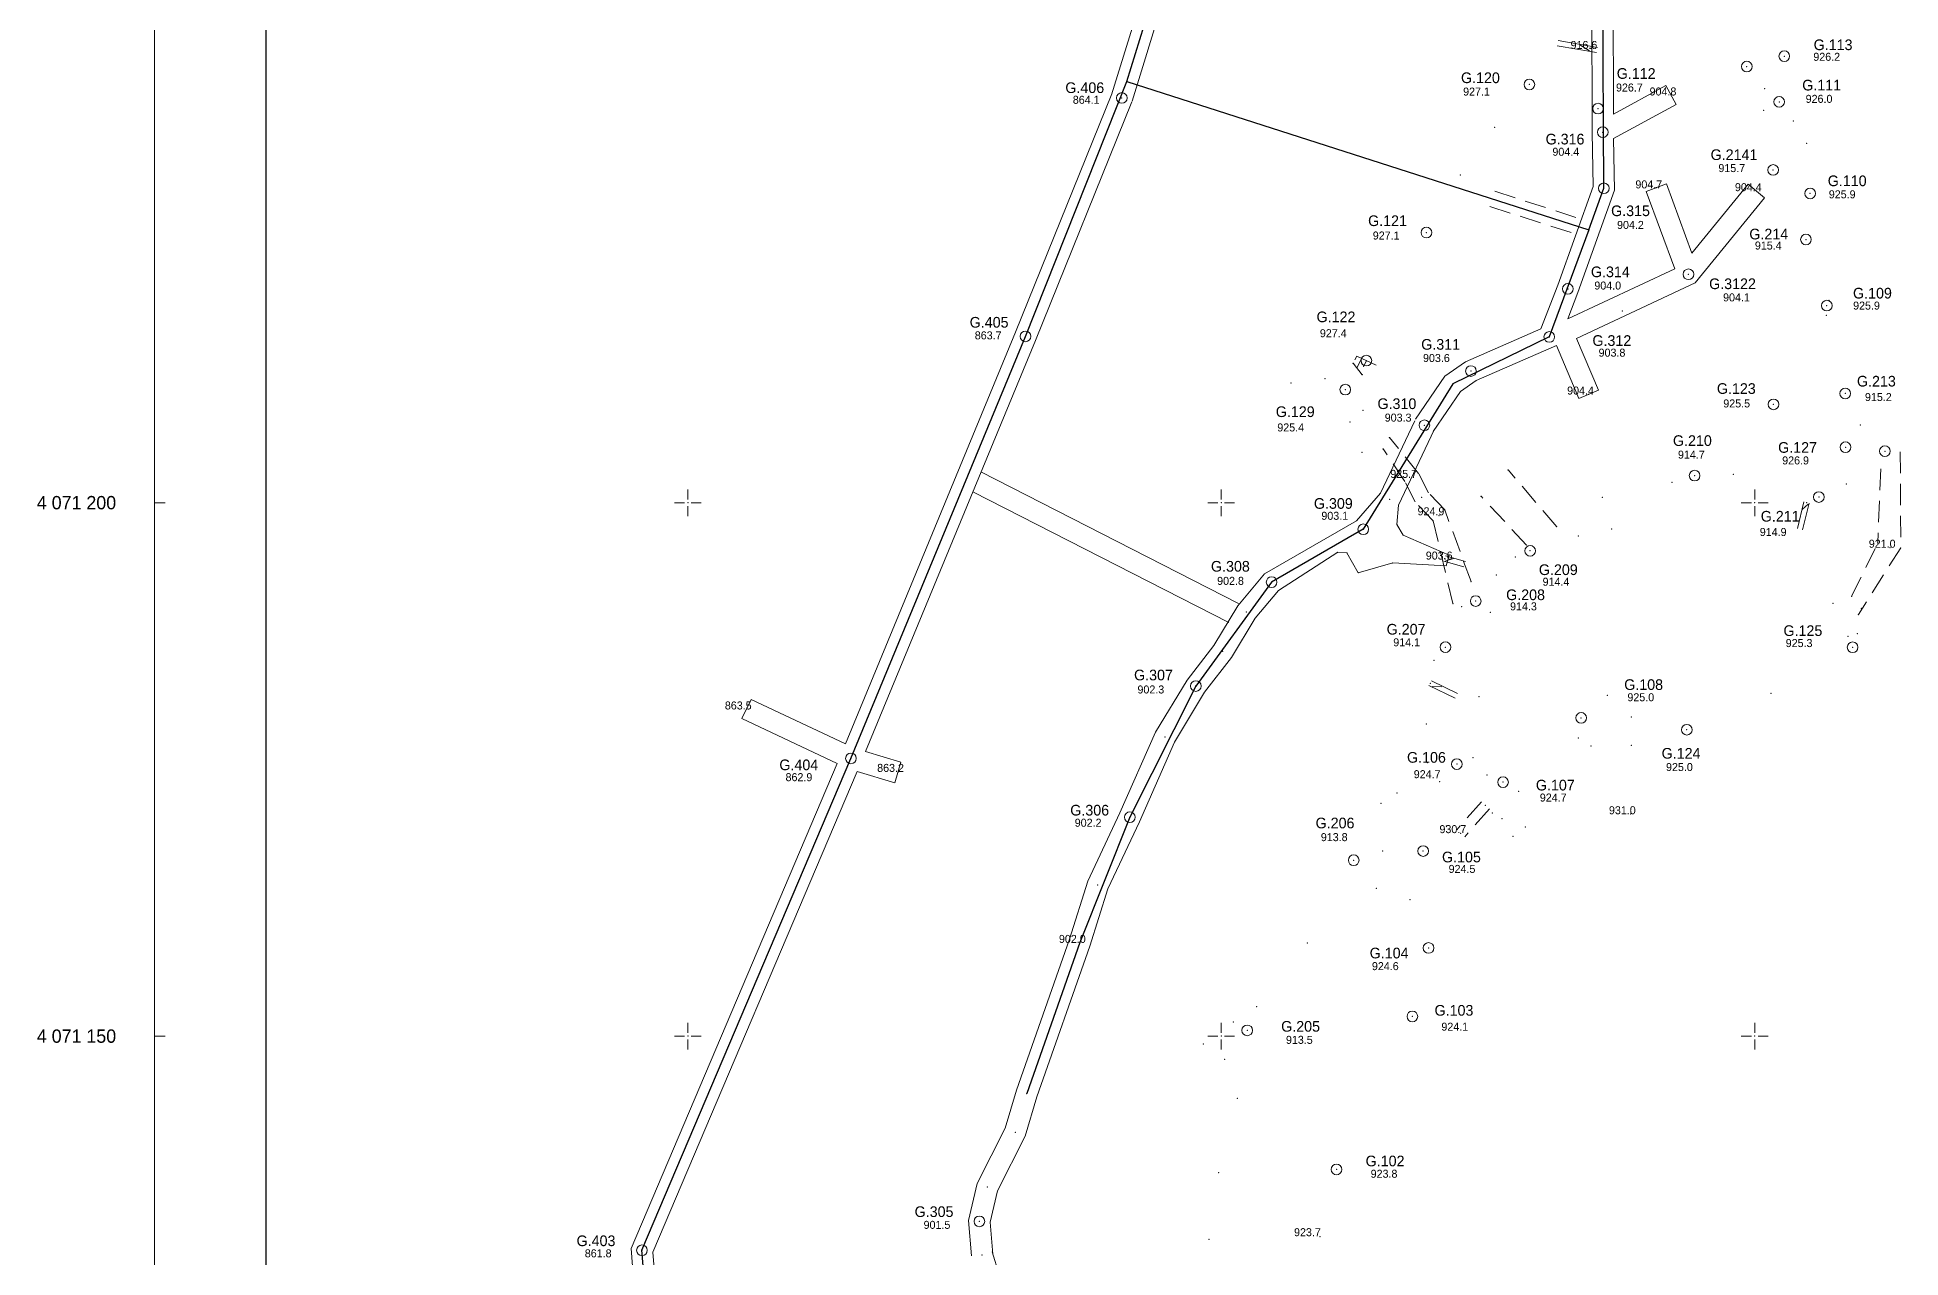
# Model space of a CAD drawing. Header units: millimetres. Extents: x 614539 to 614810, y 4070989 to 4071354.
# Drawn here: x 614539 to 614713.7, y 4071129.2 to 4071243.6 of the extents above; entities that cross this region are included whole.
import ezdxf

# ---------------------------------------------------------------- set-up
doc = ezdxf.new("R2010")
doc.units = ezdxf.units.MM
doc.header["$LTSCALE"] = 5
doc.linetypes.add('ACAD_ISO03W100', pattern=[30, 12, -18])
for name, color, linetype, lineweight, true_color in [('BULUT3', 3, 'Continuous', 0, 0x00ff00), ('BULUT4', 4, 'Continuous', 0, 0x00ffff), ('FERE', 1, 'Continuous', 0, 0xff0000), ('GALERI4', 4, 'Continuous', 0, 0x00ffff), ('GEOFENCE', 2, 'Continuous', 25, 0xffff00), ('GRID', 2, 'Continuous', 0, 0xffff00), ('KOORDÄ°NAT', 4, 'Continuous', 30, 0x00ffff), ('NADI', 7, 'Continuous', 0, 0xffffff), ('NKOT', 1, 'Continuous', 0, 0xff0000), ('NOKTA', 30, 'Continuous', 0, 0xff7f00), ('NOKTA4', 30, 'Continuous', 0, 0xff7f00), ('OLUK', 30, 'Continuous', 0, 0xff7f00), ('PAFTA', 3, 'Continuous', 0, 0x00ff00), ('POL', 2, 'Continuous', 0, 0xffff00), ('SEV', 3, 'Continuous', 0, 0x00ff00), ('SEVALT', 2, 'Continuous', 0, 0xffff00), ('SEVUST', 2, 'Continuous', 0, 0xffff00)]:
    doc.layers.add(name, color=color, linetype=linetype, lineweight=lineweight, true_color=true_color)
doc.styles.add('textstyle106', font='')
doc.styles.add('textstyle107', font='')
doc.styles.add('textstyle108', font='')
doc.styles.add('textstyle109', font='')
doc.styles.add('textstyle110', font='')
doc.styles.add('textstyle111', font='')
doc.styles.add('textstyle112', font='')
doc.styles.add('textstyle113', font='')
doc.styles.add('textstyle114', font='')
doc.styles.add('textstyle115', font='')
doc.styles.add('textstyle116', font='')
doc.styles.add('textstyle117', font='')
doc.styles.add('textstyle118', font='')
doc.styles.add('textstyle119', font='')
doc.styles.add('textstyle12', font='')
doc.styles.add('textstyle120', font='')
doc.styles.add('textstyle121', font='')
doc.styles.add('textstyle122', font='')
doc.styles.add('textstyle123', font='')
doc.styles.add('textstyle124', font='')
doc.styles.add('textstyle125', font='')
doc.styles.add('textstyle126', font='')
doc.styles.add('textstyle127', font='')
doc.styles.add('textstyle13', font='')
doc.styles.add('textstyle131', font='')
doc.styles.add('textstyle132', font='')
doc.styles.add('textstyle133', font='')
doc.styles.add('textstyle134', font='')
doc.styles.add('textstyle135', font='')
doc.styles.add('textstyle136', font='')
doc.styles.add('textstyle137', font='')
doc.styles.add('textstyle138', font='')
doc.styles.add('textstyle139', font='')
doc.styles.add('textstyle140', font='')
doc.styles.add('textstyle141', font='')
doc.styles.add('textstyle158', font='')
doc.styles.add('textstyle159', font='')
doc.styles.add('textstyle160', font='')
doc.styles.add('textstyle161', font='')
doc.styles.add('textstyle162', font='')
doc.styles.add('textstyle163', font='')
doc.styles.add('textstyle164', font='')
doc.styles.add('textstyle165', font='')
doc.styles.add('textstyle166', font='')
doc.styles.add('textstyle167', font='')
doc.styles.add('textstyle170', font='')
doc.styles.add('textstyle171', font='')
doc.styles.add('textstyle172', font='')
doc.styles.add('textstyle173', font='')
doc.styles.add('textstyle174', font='')
doc.styles.add('textstyle175', font='')
doc.styles.add('textstyle176', font='')
doc.styles.add('textstyle177', font='')
doc.styles.add('textstyle178', font='')
doc.styles.add('textstyle181', font='')
doc.styles.add('textstyle192', font='')
doc.styles.add('textstyle193', font='')
doc.styles.add('textstyle204', font='')
doc.styles.add('textstyle205', font='')
doc.styles.add('textstyle206', font='')
doc.styles.add('textstyle207', font='')
doc.styles.add('textstyle208', font='')
doc.styles.add('textstyle209', font='')
doc.styles.add('textstyle217', font='')
doc.styles.add('textstyle218', font='')
doc.styles.add('textstyle29', font='')
doc.styles.add('textstyle30', font='')
doc.styles.add('textstyle39', font='')
doc.styles.add('textstyle40', font='')
doc.styles.add('textstyle41', font='')
doc.styles.add('textstyle42', font='')
doc.styles.add('textstyle43', font='')
doc.styles.add('textstyle44', font='')
doc.styles.add('textstyle45', font='')
doc.styles.add('textstyle46', font='')
doc.styles.add('textstyle47', font='')
doc.styles.add('textstyle48', font='')
doc.styles.add('textstyle49', font='')
doc.styles.add('textstyle50', font='')
doc.styles.add('textstyle51', font='')
doc.styles.add('textstyle52', font='')
doc.styles.add('textstyle53', font='')
doc.styles.add('textstyle54', font='')
doc.styles.add('textstyle55', font='')
doc.styles.add('textstyle56', font='')
doc.styles.add('textstyle57', font='')
doc.styles.add('textstyle58', font='')
doc.styles.add('textstyle65', font='')
doc.styles.add('textstyle66', font='')
doc.styles.add('textstyle67', font='')
doc.styles.add('textstyle68', font='')
doc.styles.add('textstyle69', font='')
doc.styles.add('textstyle70', font='')
doc.styles.add('textstyle71', font='')
doc.styles.add('textstyle72', font='')
doc.styles.add('textstyle73', font='')
doc.styles.add('textstyle74', font='')
doc.styles.add('textstyle75', font='')
doc.styles.add('textstyle76', font='')
doc.styles.add('textstyle77', font='')
doc.styles.add('textstyle78', font='')
doc.styles.add('textstyle81', font='')
doc.styles.add('textstyle82', font='')
doc.styles.add('textstyle83', font='')
doc.styles.add('textstyle84', font='')
doc.styles.add('textstyle85', font='')
doc.styles.add('textstyle86', font='')
doc.styles.add('textstyle87', font='')
doc.styles.add('textstyle92', font='')
doc.styles.get('textstyle106').set_extended_font_data('textstyle106')
doc.styles.get('textstyle107').set_extended_font_data('textstyle107')
doc.styles.get('textstyle108').set_extended_font_data('textstyle108')
doc.styles.get('textstyle109').set_extended_font_data('textstyle109')
doc.styles.get('textstyle110').set_extended_font_data('textstyle110')
doc.styles.get('textstyle111').set_extended_font_data('textstyle111')
doc.styles.get('textstyle112').set_extended_font_data('textstyle112')
doc.styles.get('textstyle113').set_extended_font_data('textstyle113')
doc.styles.get('textstyle114').set_extended_font_data('textstyle114')
doc.styles.get('textstyle115').set_extended_font_data('textstyle115')
doc.styles.get('textstyle116').set_extended_font_data('textstyle116')
doc.styles.get('textstyle117').set_extended_font_data('textstyle117')
doc.styles.get('textstyle118').set_extended_font_data('textstyle118')
doc.styles.get('textstyle119').set_extended_font_data('textstyle119')
doc.styles.get('textstyle12').set_extended_font_data('textstyle12')
doc.styles.get('textstyle120').set_extended_font_data('textstyle120')
doc.styles.get('textstyle121').set_extended_font_data('textstyle121')
doc.styles.get('textstyle122').set_extended_font_data('textstyle122')
doc.styles.get('textstyle123').set_extended_font_data('textstyle123')
doc.styles.get('textstyle124').set_extended_font_data('textstyle124')
doc.styles.get('textstyle125').set_extended_font_data('textstyle125')
doc.styles.get('textstyle126').set_extended_font_data('textstyle126')
doc.styles.get('textstyle127').set_extended_font_data('textstyle127')
doc.styles.get('textstyle13').set_extended_font_data('textstyle13')
doc.styles.get('textstyle131').set_extended_font_data('textstyle131')
doc.styles.get('textstyle132').set_extended_font_data('textstyle132')
doc.styles.get('textstyle133').set_extended_font_data('textstyle133')
doc.styles.get('textstyle134').set_extended_font_data('textstyle134')
doc.styles.get('textstyle135').set_extended_font_data('textstyle135')
doc.styles.get('textstyle136').set_extended_font_data('textstyle136')
doc.styles.get('textstyle137').set_extended_font_data('textstyle137')
doc.styles.get('textstyle138').set_extended_font_data('textstyle138')
doc.styles.get('textstyle139').set_extended_font_data('textstyle139')
doc.styles.get('textstyle140').set_extended_font_data('textstyle140')
doc.styles.get('textstyle141').set_extended_font_data('textstyle141')
doc.styles.get('textstyle158').set_extended_font_data('textstyle158')
doc.styles.get('textstyle159').set_extended_font_data('textstyle159')
doc.styles.get('textstyle160').set_extended_font_data('textstyle160')
doc.styles.get('textstyle161').set_extended_font_data('textstyle161')
doc.styles.get('textstyle162').set_extended_font_data('textstyle162')
doc.styles.get('textstyle163').set_extended_font_data('textstyle163')
doc.styles.get('textstyle164').set_extended_font_data('textstyle164')
doc.styles.get('textstyle165').set_extended_font_data('textstyle165')
doc.styles.get('textstyle166').set_extended_font_data('textstyle166')
doc.styles.get('textstyle167').set_extended_font_data('textstyle167')
doc.styles.get('textstyle170').set_extended_font_data('textstyle170')
doc.styles.get('textstyle171').set_extended_font_data('textstyle171')
doc.styles.get('textstyle172').set_extended_font_data('textstyle172')
doc.styles.get('textstyle173').set_extended_font_data('textstyle173')
doc.styles.get('textstyle174').set_extended_font_data('textstyle174')
doc.styles.get('textstyle175').set_extended_font_data('textstyle175')
doc.styles.get('textstyle176').set_extended_font_data('textstyle176')
doc.styles.get('textstyle177').set_extended_font_data('textstyle177')
doc.styles.get('textstyle178').set_extended_font_data('textstyle178')
doc.styles.get('textstyle181').set_extended_font_data('textstyle181')
doc.styles.get('textstyle192').set_extended_font_data('textstyle192')
doc.styles.get('textstyle193').set_extended_font_data('textstyle193')
doc.styles.get('textstyle204').set_extended_font_data('textstyle204')
doc.styles.get('textstyle205').set_extended_font_data('textstyle205')
doc.styles.get('textstyle206').set_extended_font_data('textstyle206')
doc.styles.get('textstyle207').set_extended_font_data('textstyle207')
doc.styles.get('textstyle208').set_extended_font_data('textstyle208')
doc.styles.get('textstyle209').set_extended_font_data('textstyle209')
doc.styles.get('textstyle217').set_extended_font_data('textstyle217')
doc.styles.get('textstyle218').set_extended_font_data('textstyle218')
doc.styles.get('textstyle29').set_extended_font_data('textstyle29')
doc.styles.get('textstyle30').set_extended_font_data('textstyle30')
doc.styles.get('textstyle39').set_extended_font_data('textstyle39')
doc.styles.get('textstyle40').set_extended_font_data('textstyle40')
doc.styles.get('textstyle41').set_extended_font_data('textstyle41')
doc.styles.get('textstyle42').set_extended_font_data('textstyle42')
doc.styles.get('textstyle43').set_extended_font_data('textstyle43')
doc.styles.get('textstyle44').set_extended_font_data('textstyle44')
doc.styles.get('textstyle45').set_extended_font_data('textstyle45')
doc.styles.get('textstyle46').set_extended_font_data('textstyle46')
doc.styles.get('textstyle47').set_extended_font_data('textstyle47')
doc.styles.get('textstyle48').set_extended_font_data('textstyle48')
doc.styles.get('textstyle49').set_extended_font_data('textstyle49')
doc.styles.get('textstyle50').set_extended_font_data('textstyle50')
doc.styles.get('textstyle51').set_extended_font_data('textstyle51')
doc.styles.get('textstyle52').set_extended_font_data('textstyle52')
doc.styles.get('textstyle53').set_extended_font_data('textstyle53')
doc.styles.get('textstyle54').set_extended_font_data('textstyle54')
doc.styles.get('textstyle55').set_extended_font_data('textstyle55')
doc.styles.get('textstyle56').set_extended_font_data('textstyle56')
doc.styles.get('textstyle57').set_extended_font_data('textstyle57')
doc.styles.get('textstyle58').set_extended_font_data('textstyle58')
doc.styles.get('textstyle65').set_extended_font_data('textstyle65')
doc.styles.get('textstyle66').set_extended_font_data('textstyle66')
doc.styles.get('textstyle67').set_extended_font_data('textstyle67')
doc.styles.get('textstyle68').set_extended_font_data('textstyle68')
doc.styles.get('textstyle69').set_extended_font_data('textstyle69')
doc.styles.get('textstyle70').set_extended_font_data('textstyle70')
doc.styles.get('textstyle71').set_extended_font_data('textstyle71')
doc.styles.get('textstyle72').set_extended_font_data('textstyle72')
doc.styles.get('textstyle73').set_extended_font_data('textstyle73')
doc.styles.get('textstyle74').set_extended_font_data('textstyle74')
doc.styles.get('textstyle75').set_extended_font_data('textstyle75')
doc.styles.get('textstyle76').set_extended_font_data('textstyle76')
doc.styles.get('textstyle77').set_extended_font_data('textstyle77')
doc.styles.get('textstyle78').set_extended_font_data('textstyle78')
doc.styles.get('textstyle81').set_extended_font_data('textstyle81')
doc.styles.get('textstyle82').set_extended_font_data('textstyle82')
doc.styles.get('textstyle83').set_extended_font_data('textstyle83')
doc.styles.get('textstyle84').set_extended_font_data('textstyle84')
doc.styles.get('textstyle85').set_extended_font_data('textstyle85')
doc.styles.get('textstyle86').set_extended_font_data('textstyle86')
doc.styles.get('textstyle87').set_extended_font_data('textstyle87')
doc.styles.get('textstyle92').set_extended_font_data('textstyle92')

# ---------------------------------------------------------------- blocks, each defined once
blk = doc.blocks.new('240')
at = {"layer": 'GRID', "lineweight": 0}
for p, q in [((-1.25, 0), (-0.3125, 0)), ((0, 1.25), (0, 0.3125)), ((0.3125, 0), (1.25, 0)), ((0, -0.3125), (0, -1.25))]:
    blk.add_line(p, q, dxfattribs=at)
blk.add_point((0, 0), dxfattribs=at)

msp = doc.modelspace()

# ---------------------------------------------------------------- linework, layer by layer
at = {"layer": 'BULUT3', "lineweight": 20}
for p, q in [((614686.76, 4071236.41), (614686.71, 4071259.65)), ((614684.76, 4071234.72), (614684.71, 4071257.6)), ((614686.76, 4071236.41), (614691.67, 4071239.09)), ((614692.63, 4071237.33), (614691.67, 4071239.09)), ((614686.77, 4071234.14), (614692.63, 4071237.33)), ((614684.86, 4071229.63), (614684.76, 4071234.72)), ((614686.86, 4071229.31), (614686.77, 4071234.14)), ((614681.55, 4071220.39), (614684.86, 4071229.63)), ((614689.84, 4071229.18), (614691.72, 4071229.88)), ((614694.12, 4071223.4), (614691.72, 4071229.88)), ((614694.12, 4071223.4), (614699.39, 4071229.85)), ((614700.93, 4071228.59), (614699.39, 4071229.85)), ((614683.43, 4071219.69), (614686.86, 4071229.31)), ((614692.53, 4071221.93), (614689.84, 4071229.18)), ((614694.42, 4071220.6), (614700.93, 4071228.59)), ((614682.47, 4071217.23), (614692.53, 4071221.93)), ((614679.96, 4071216.29), (614681.55, 4071220.39)), ((614682.47, 4071217.23), (614683.43, 4071219.69)), ((614683.3, 4071215.4), (614694.42, 4071220.6)), ((614672.9, 4071213.21), (614679.96, 4071216.29)), ((614673.89, 4071211.46), (614681.41, 4071214.73)), ((614681.41, 4071214.73), (614683.51, 4071209.76)), ((614683.3, 4071215.4), (614685.35, 4071210.54)), ((614670.97, 4071211.85), (614672.9, 4071213.21)), ((614668.21, 4071207.82), (614670.97, 4071211.85)), ((614669.86, 4071206.69), (614672.42, 4071210.42)), ((614672.42, 4071210.42), (614673.89, 4071211.46)), ((614683.51, 4071209.76), (614685.35, 4071210.54)), ((614664.93, 4071200.88), (614668.13, 4071207.68)), ((614666.62, 4071199.78), (614669.94, 4071206.83)), ((614662.67, 4071198.3), (614664.93, 4071200.88)), ((614666.47, 4071197.97), (614666.62, 4071199.78)), ((614654.06, 4071193.33), (614662.67, 4071198.3)), ((614667.04, 4071196.97), (614666.47, 4071197.97)), ((614667.04, 4071196.97), (614671.36, 4071195.09)), ((614655.37, 4071191.78), (614660.92, 4071195.35)), ((614660.92, 4071195.35), (614661.77, 4071195.3)), ((614661.77, 4071195.3), (614662.84, 4071193.43)), ((614671.36, 4071195.09), (614671.07, 4071194.08)), ((614651.54, 4071190.33), (614654.06, 4071193.33)), ((614662.84, 4071193.43), (614666.07, 4071194.35)), ((614671.07, 4071194.08), (614666.07, 4071194.35)), ((614653.17, 4071189.17), (614655.37, 4071191.78)), ((614649.3, 4071186.63), (614651.54, 4071190.33)), ((614650.95, 4071185.5), (614653.17, 4071189.17)), ((614646.79, 4071183.38), (614649.3, 4071186.63)), ((614648.44, 4071182.25), (614650.95, 4071185.5)), ((614643.84, 4071178.5), (614646.79, 4071183.38)), ((614645.62, 4071177.57), (614648.44, 4071182.25)), ((614640.5, 4071170.93), (614643.84, 4071178.5)), ((614642.33, 4071170.1), (614645.62, 4071177.57)), ((614637.49, 4071164.53), (614640.5, 4071170.93)), ((614639.35, 4071163.8), (614642.33, 4071170.1)), ((614635.78, 4071159.08), (614637.49, 4071164.53)), ((614637.68, 4071158.45), (614639.35, 4071163.8)), ((614630.81, 4071144.93), (614635.78, 4071159.08)), ((614632.71, 4071144.32), (614637.68, 4071158.45)), ((614629.74, 4071141.37), (614630.81, 4071144.93)), ((614631.61, 4071140.62), (614632.71, 4071144.32)), ((614627.12, 4071136.2), (614629.74, 4071141.37)), ((614629.02, 4071135.51), (614631.61, 4071140.62)), ((614626.31, 4071132.71), (614627.12, 4071136.2)), ((614628.33, 4071132.57), (614629.02, 4071135.51)), ((614626.58, 4071129.42), (614626.31, 4071132.71)), ((614628.57, 4071129.58), (614628.33, 4071132.57)), ((614632.05, 4071118.43), (614628.53, 4071129.8))]:
    msp.add_line(p, q, dxfattribs=at)
at = {"layer": 'BULUT4', "linetype": 'ACAD_ISO03W100', "lineweight": 20}
for p, q in [((614627.46, 4071202.88), (614651.62, 4071190.55)), ((614626.7, 4071201.02), (614650.71, 4071188.77))]:
    msp.add_line(p, q, dxfattribs=at)
at = {"layer": 'BULUT4', "lineweight": 20}
for p, q in [((614597.2, 4071098.02), (614594.67, 4071130.1)), ((614599.2, 4071098.2), (614596.71, 4071129.76))]:
    msp.add_line(p, q, dxfattribs=at)
at = {"layer": 'FERE', "lineweight": 20}
for p, q in [((614677.08, 4071227.15), (614675.17, 4071227.77)), ((614677.54, 4071228.58), (614675.63, 4071229.19)), ((614680.39, 4071227.66), (614678.49, 4071228.27)), ((614679.93, 4071226.23), (614678.03, 4071226.85)), ((614682.79, 4071225.32), (614680.89, 4071225.93)), ((614683.25, 4071226.74), (614681.35, 4071227.36)), ((614665.55, 4071204.48), (614665.17, 4071205.05)), ((614666.6, 4071205.07), (614665.76, 4071206.1)), ((614667.2, 4071201.98), (614666.1, 4071203.65)), ((614668.5, 4071202.74), (614667.23, 4071204.29)), ((614711.82, 4071203.19), (614711.74, 4071201.19)), ((614713.65, 4071204.76), (614713.66, 4071202.76)), ((614668.17, 4071200.07), (614667.27, 4071201.85)), ((614669.41, 4071200.94), (614668.51, 4071202.72)), ((614677.54, 4071202.31), (614676.89, 4071203.08)), ((614679.49, 4071200.03), (614678.19, 4071201.55)), ((614713.67, 4071201.76), (614713.67, 4071199.76)), ((614669.86, 4071198.29), (614668.48, 4071199.74)), ((614670.95, 4071199.32), (614669.57, 4071200.77)), ((614674.52, 4071200.42), (614674.35, 4071200.6)), ((614676.57, 4071198.23), (614675.2, 4071199.69)), ((614711.7, 4071200.19), (614711.62, 4071198.19)), ((614670.32, 4071196.37), (614669.86, 4071198.29)), ((614671.34, 4071198.24), (614670.95, 4071199.32)), ((614681.45, 4071197.75), (614680.15, 4071199.27)), ((614713.68, 4071198.76), (614713.69, 4071196.76)), ((614672.38, 4071195.43), (614671.69, 4071197.3)), ((614678.61, 4071196.03), (614677.25, 4071197.49)), ((614711.58, 4071197.19), (614711.54, 4071196.21)), ((614671.02, 4071193.45), (614670.55, 4071195.4)), ((614673.41, 4071192.61), (614672.72, 4071194.49)), ((614710.42, 4071193.93), (614711.3, 4071195.72)), ((614713.69, 4071195.77), (614712.62, 4071194.08)), ((614709.08, 4071191.24), (614709.97, 4071193.03)), ((614712.09, 4071193.24), (614711.01, 4071191.55)), ((614671.72, 4071190.54), (614671.25, 4071192.48)), ((614710.48, 4071190.71), (614709.72, 4071189.52)), ((614674.38, 4071171.97), (614673.06, 4071170.47)), ((614675.13, 4071171.31), (614673.81, 4071169.81)), ((614672.4, 4071169.72), (614672.07, 4071169.35)), ((614673.15, 4071169.06), (614672.82, 4071168.69))]:
    msp.add_line(p, q, dxfattribs=at)
for p in [(614676.89, 4071203.08), (614674.35, 4071200.6), (614669.86, 4071198.29), (614670.95, 4071199.32), (614681.45, 4071197.75), (614711.54, 4071196.21), (614678.61, 4071196.03), (614713.69, 4071195.77), (614673.41, 4071192.61), (614709.08, 4071191.24), (614671.72, 4071190.54), (614709.72, 4071189.52)]:
    msp.add_point(p, dxfattribs=at)
at = {"layer": 'GALERI4', "lineweight": 20}
for p, q in [((614639.71, 4071238.24), (614643.01, 4071248.86)), ((614641.63, 4071237.64), (614644.87, 4071248.12)), ((614630.71, 4071215.97), (614639.74, 4071238.31)), ((614632.57, 4071215.21), (614641.6, 4071237.57)), ((614614.76, 4071177.39), (614630.71, 4071215.97)), ((614616.63, 4071176.68), (614632.57, 4071215.21)), ((614605.06, 4071179.76), (614605.92, 4071181.56)), ((614614.76, 4071177.39), (614605.92, 4071181.56)), ((614613.98, 4071175.55), (614605.06, 4071179.76)), ((614594.67, 4071130.1), (614613.98, 4071175.55)), ((614619.97, 4071175.68), (614616.63, 4071176.68)), ((614619.39, 4071173.76), (614619.97, 4071175.68)), ((614596.71, 4071129.76), (614615.85, 4071174.82)), ((614619.39, 4071173.76), (614615.85, 4071174.82))]:
    msp.add_line(p, q, dxfattribs=at)
at = {"layer": 'GEOFENCE'}
for p, q in [((614685.86, 4071229.47), (614685.71, 4071259.65)), ((614641.15, 4071239.49), (614643.94, 4071248.49)), ((614631.64, 4071215.59), (614641.15, 4071239.49)), ((614641.15, 4071239.49), (614684.46, 4071225.57)), ((614684.46, 4071225.57), (614685.86, 4071229.47)), ((614684.46, 4071225.57), (614680.75, 4071215.54)), ((614615.28, 4071176.04), (614631.64, 4071215.59)), ((614680.75, 4071215.54), (614671.7, 4071211.14)), ((614671.7, 4071211.14), (614663.31, 4071197.51)), ((614663.31, 4071197.51), (614654.72, 4071192.56)), ((614654.72, 4071192.56), (614647.61, 4071182.82)), ((614647.61, 4071182.82), (614641.42, 4071170.52)), ((614595.69, 4071129.93), (614615.28, 4071176.04)), ((614641.42, 4071170.52), (614636.73, 4071158.77)), ((614636.73, 4071158.77), (614631.76, 4071144.62)), ((614598.2, 4071098.11), (614595.69, 4071129.93))]:
    msp.add_line(p, q, dxfattribs=at)
at = {"layer": 'GRID', "lineweight": 20}
for p, q in [((614550, 4071200), (614551, 4071200)), ((614550, 4071150), (614551, 4071150))]:
    msp.add_line(p, q, dxfattribs=at)
at = {"layer": 'KOORDÄ°NAT', "linetype": 'Continuous'}
msp.add_line((614560.42, 4071315.17), (614560.42, 4071025.01), dxfattribs=at)
at = {"layer": 'NOKTA', "lineweight": 20}
for p in [(614684.65, 4071242.58), (614702.78, 4071241.85), (614699.26, 4071240.88), (614678.88, 4071239.2), (614692.15, 4071238.21), (614700.93, 4071238.81), (614685.32, 4071236.94), (614700.85, 4071236.77), (614702.3, 4071237.57), (614675.62, 4071235.17), (614685.76, 4071234.73), (614703.61, 4071235.79), (614704.86, 4071233.67), (614701.73, 4071231.19), (614672.4, 4071230.72), (614685.86, 4071229.47), (614690.78, 4071229.53), (614700.16, 4071229.22), (614705.2, 4071228.99), (614669.23, 4071225.32), (614704.81, 4071224.67), (614693.79, 4071221.41), (614682.49, 4071220.04), (614706.96, 4071218.97), (614687.59, 4071217.97), (614706.72, 4071217.55), (614706.76, 4071218.47), (614680.75, 4071215.54), (614662.35, 4071213.07), (614663.21, 4071212), (614663.6, 4071213.32), (614673.4, 4071212.34), (614656.53, 4071211.23), (614659.73, 4071211.64), (614661.62, 4071210.6), (614671.7, 4071211.14), (614708.49, 4071210.24), (614663.28, 4071208.67), (614684.43, 4071210.15), (614701.76, 4071209.22), (614662.05, 4071207.58), (614669.04, 4071207.26), (614709.91, 4071207.27), (614665.17, 4071205.05), (614665.76, 4071206.1), (614708.52, 4071205.2), (614663.18, 4071204.72), (614712.21, 4071204.83), (614667.85, 4071202.36), (614692.26, 4071201.91), (614694.37, 4071202.54), (614698, 4071202.67), (614708.6, 4071201.74), (614665.77, 4071200.33), (614668.79, 4071200.5), (614685.73, 4071200.51), (614704.86, 4071200.02), (614706.02, 4071200.53), (614666.47, 4071197.97), (614670.4, 4071198.8), (614663.31, 4071197.51), (614667.04, 4071196.97), (614681.45, 4071197.75), (614683.48, 4071196.87), (614686.6, 4071197.54), (614660.92, 4071195.35), (614661.77, 4071195.3), (614670.94, 4071194.77), (614677.55, 4071194.9), (614678.61, 4071196.03), (614678.95, 4071195.49), (614712.69, 4071195.79), (614662.84, 4071193.43), (614666.07, 4071194.35), (614675.78, 4071193.23), (614654.72, 4071192.56), (614673.41, 4071192.61), (614709.08, 4071191.24), (614652.36, 4071189.75), (614671.72, 4071190.54), (614672.53, 4071190.27), (614673.85, 4071190.78), (614675.22, 4071189.71), (614707.35, 4071190.56), (614709.72, 4071189.52), (614710.01, 4071190.1), (614708.74, 4071187.49), (614709.62, 4071187.73), (614650.13, 4071186.07), (614671.01, 4071186.46), (614709.18, 4071186.45), (614669.94, 4071185.23), (614647.61, 4071182.82), (614669.58, 4071183.08), (614674.17, 4071181.81), (614686.19, 4071181.94), (614701.52, 4071182.12), (614669.21, 4071179.25), (614683.73, 4071179.83), (614688.44, 4071179.9), (614693.64, 4071178.72), (614644.73, 4071178.04), (614683.48, 4071177.95), (614684.65, 4071177.21), (614688.43, 4071177.27), (614669.31, 4071175.62), (614672.08, 4071175.5), (614673.59, 4071176.1), (614670.48, 4071173.86), (614674.91, 4071174.47), (614676.41, 4071173.81), (614664.97, 4071171.82), (614666.47, 4071172.8), (614674.18, 4071171.74), (614677.88, 4071172.95), (614641.42, 4071170.52), (614674.76, 4071171.64), (614675.42, 4071170.93), (614676.3, 4071170.38), (614688.37, 4071170.81), (614671.09, 4071169.71), (614672.44, 4071169.02), (614677.36, 4071168.72), (614678.49, 4071169.59), (614662.41, 4071166.49), (614665.13, 4071167.35), (614668.92, 4071167.35), (614638.42, 4071164.17), (614664.52, 4071163.87), (614667.7, 4071162.8), (614636.73, 4071158.77), (614658.05, 4071158.73), (614669.43, 4071158.27), (614653.31, 4071152.75), (614651.13, 4071151.33), (614667.91, 4071151.85), (614648.31, 4071149.27), (614652.43, 4071150.54), (614650.31, 4071147.82), (614631.76, 4071144.62), (614651.49, 4071144.16), (614630.68, 4071141), (614649.74, 4071137.19), (614660.8, 4071137.51), (614628.07, 4071135.85), (614627.32, 4071132.64), (614595.69, 4071129.93), (614648.86, 4071130.95), (614659.25, 4071131.22), (614627.58, 4071129.5)]:
    msp.add_point(p, dxfattribs=at)
at = {"layer": 'NOKTA4', "lineweight": 0}
for p in [(614640.67, 4071237.94), (614631.64, 4071215.59), (614605.49, 4071180.66), (614615.28, 4071176.04), (614619.68, 4071174.72)]:
    msp.add_point(p, dxfattribs=at)
at = {"layer": 'OLUK', "lineweight": 20}
for p, q in [((614685.17, 4071242.19), (614681.5, 4071242.83)), ((614685.26, 4071242.68), (614681.59, 4071243.32)), ((614684.53, 4071242.37), (614683.61, 4071242.92)), ((614704.62, 4071200.08), (614704, 4071197.58)), ((614704.46, 4071199.37), (614705.02, 4071199.85)), ((614705.1, 4071199.96), (614704.49, 4071197.46)), ((614670.87, 4071194.53), (614672.75, 4071194)), ((614670.98, 4071194.52), (614671.78, 4071194.77)), ((614671.01, 4071195.01), (614672.89, 4071194.48)), ((614669.47, 4071182.86), (614671.91, 4071181.68)), ((614669.69, 4071183.3), (614672.13, 4071182.13)), ((614669.78, 4071182.78), (614670.68, 4071182.74))]:
    msp.add_line(p, q, dxfattribs=at)
at = {"layer": 'PAFTA', "lineweight": 20}
msp.add_line((614550, 4071350), (614550, 4071000), dxfattribs=at)
at = {"layer": 'POL', "lineweight": 20}
for centre in [(614702.78, 4071241.85), (614699.26, 4071240.88), (614678.88, 4071239.2), (614685.32, 4071236.94), (614702.3, 4071237.57), (614685.76, 4071234.73), (614701.73, 4071231.19), (614685.86, 4071229.47), (614705.2, 4071228.99), (614669.23, 4071225.32), (614704.81, 4071224.67), (614693.79, 4071221.41), (614682.49, 4071220.04), (614706.76, 4071218.47), (614680.75, 4071215.54), (614663.6, 4071213.32), (614673.4, 4071212.34), (614661.62, 4071210.6), (614708.49, 4071210.24), (614701.76, 4071209.22), (614669.04, 4071207.26), (614708.52, 4071205.2), (614712.21, 4071204.83), (614694.37, 4071202.54), (614706.02, 4071200.53), (614663.31, 4071197.51), (614678.95, 4071195.49), (614654.72, 4071192.56), (614673.85, 4071190.78), (614671.01, 4071186.46), (614709.18, 4071186.45), (614647.61, 4071182.82), (614683.73, 4071179.83), (614693.64, 4071178.72), (614672.08, 4071175.5), (614676.41, 4071173.81), (614641.42, 4071170.52), (614662.41, 4071166.49), (614668.92, 4071167.35), (614669.43, 4071158.27), (614652.43, 4071150.54), (614667.91, 4071151.85), (614660.8, 4071137.51), (614627.32, 4071132.64), (614595.69, 4071129.93)]:
    msp.add_circle(centre, 0.5, dxfattribs=at)
at = {"layer": 'POL', "lineweight": 0}
for centre in [(614640.67, 4071237.94), (614631.64, 4071215.59), (614615.28, 4071176.04)]:
    msp.add_circle(centre, 0.5, dxfattribs=at)
at = {"layer": 'SEV', "lineweight": 20}
for p, q in [((614662.53, 4071213.4), (614662.7, 4071213.75)), ((614663.15, 4071213.53), (614662.72, 4071212.61)), ((614663.33, 4071212.75), (614663.6, 4071213.32))]:
    msp.add_line(p, q, dxfattribs=at)
at = {"layer": 'SEVALT', "lineweight": 20}
msp.add_line((614663.21, 4071212), (614662.35, 4071213.07), dxfattribs=at)
at = {"layer": 'SEVUST', "lineweight": 20}
msp.add_line((614662.7, 4071213.75), (614664.51, 4071212.9), dxfattribs=at)

# ---------------------------------------------------------------- block references
at = {"layer": 'GRID', "lineweight": 20}
for p in [(614600, 4071200), (614650, 4071200), (614700, 4071200), (614600, 4071150), (614650, 4071150), (614700, 4071150)]:
    msp.add_blockref('240', p, dxfattribs=at)

# ---------------------------------------------------------------- texts
at = {"layer": 'NADI', "lineweight": 20}
for s, style, p in [('G.113', 'textstyle141', (614705.53, 4071242.42)), ('G.120', 'textstyle159', (614672.47, 4071239.33)), ('G.112', 'textstyle139', (614687.07, 4071239.73)), ('G.111', 'textstyle137', (614704.46, 4071238.64)), ('G.316', 'textstyle178', (614680.4, 4071233.58)), ('G.2141', 'textstyle87', (614695.87, 4071232.12)), ('G.110', 'textstyle134', (614706.85, 4071229.67)), ('G.315', 'textstyle171', (614686.54, 4071226.86)), ('G.121', 'textstyle161', (614663.76, 4071225.93)), ('G.214', 'textstyle85', (614699.5, 4071224.68)), ('G.314', 'textstyle58', (614684.65, 4071221.14)), ('G.3122', 'textstyle174', (614695.73, 4071220.02)), ('G.109', 'textstyle124', (614709.22, 4071219.14)), ('G.122', 'textstyle163', (614658.93, 4071216.92)), ('G.312', 'textstyle56', (614684.79, 4071214.7)), ('G.311', 'textstyle54', (614668.74, 4071214.34)), ('G.123', 'textstyle123', (614696.46, 4071210.2)), ('G.213', 'textstyle82', (614709.59, 4071210.89)), ('G.129', 'textstyle165', (614655.11, 4071208.03)), ('G.310', 'textstyle51', (614664.64, 4071208.78)), ('G.210', 'textstyle76', (614692.34, 4071205.32)), ('G.127', 'textstyle132', (614702.2, 4071204.68)), ('G.309', 'textstyle49', (614658.68, 4071199.43)), ('G.211', 'textstyle78', (614700.57, 4071198.23)), ('G.308', 'textstyle47', (614649.03, 4071193.54)), ('G.209', 'textstyle74', (614679.77, 4071193.22)), ('G.208', 'textstyle72', (614676.7, 4071190.87)), ('G.207', 'textstyle70', (614665.5, 4071187.64)), ('G.125', 'textstyle127', (614702.7, 4071187.51)), ('G.307', 'textstyle45', (614641.82, 4071183.35)), ('G.108', 'textstyle119', (614687.77, 4071182.45)), ('G.124', 'textstyle121', (614691.28, 4071176.01)), ('G.106', 'textstyle114', (614667.41, 4071175.63)), ('G.107', 'textstyle116', (614679.49, 4071173.03)), ('G.306', 'textstyle42', (614635.84, 4071170.68)), ('G.206', 'textstyle68', (614658.84, 4071169.48)), ('G.105', 'textstyle112', (614670.69, 4071166.29)), ('G.104', 'textstyle110', (614663.91, 4071157.29)), ('G.103', 'textstyle108', (614669.99, 4071151.92)), ('G.205', 'textstyle66', (614655.61, 4071150.42)), ('G.102', 'textstyle30', (614663.53, 4071137.8)), ('G.305', 'textstyle40', (614621.25, 4071133.05)), ('G.403', 'textstyle193', (614589.56, 4071130.32))]:
    msp.add_text(s, height=1, dxfattribs=dict(at, style=style)).set_placement(p)
at = {"layer": 'NADI', "lineweight": 0}
for s, style, p in [('G.406', 'textstyle209', (614635.38, 4071238.4)), ('G.405', 'textstyle207', (614626.41, 4071216.41)), ('G.404', 'textstyle205', (614608.57, 4071174.93))]:
    msp.add_text(s, height=1, dxfattribs=dict(at, style=style)).set_placement(p)
at = {"layer": 'NKOT', "lineweight": 20}
for s, style, p in [('916.6', 'textstyle92', (614682.74, 4071242.53)), ('926.2', 'textstyle140', (614705.5, 4071241.42)), ('927.1', 'textstyle158', (614672.67, 4071238.16)), ('926.7', 'textstyle138', (614687, 4071238.54)), ('904.8', 'textstyle181', (614690.15, 4071238.17)), ('926.0', 'textstyle136', (614704.78, 4071237.48)), ('904.4', 'textstyle177', (614681.04, 4071232.52)), ('915.7', 'textstyle86', (614696.6, 4071230.99)), ('904.7', 'textstyle175', (614688.82, 4071229.46)), ('904.4', 'textstyle176', (614698.15, 4071229.2)), ('925.9', 'textstyle133', (614706.95, 4071228.53)), ('904.2', 'textstyle170', (614687.1, 4071225.66)), ('927.1', 'textstyle160', (614664.2, 4071224.67)), ('915.4', 'textstyle84', (614700.02, 4071223.73)), ('904.0', 'textstyle57', (614684.97, 4071219.98)), ('904.1', 'textstyle173', (614697.04, 4071218.87)), ('925.9', 'textstyle135', (614709.23, 4071218.1)), ('927.4', 'textstyle162', (614659.24, 4071215.51)), ('903.6', 'textstyle53', (614668.91, 4071213.19)), ('903.8', 'textstyle55', (614685.37, 4071213.69)), ('904.4', 'textstyle172', (614682.42, 4071210.14)), ('915.2', 'textstyle81', (614710.34, 4071209.53)), ('925.5', 'textstyle122', (614697.06, 4071208.93)), ('925.4', 'textstyle164', (614655.25, 4071206.68)), ('903.3', 'textstyle50', (614665.32, 4071207.6)), ('914.7', 'textstyle75', (614692.81, 4071204.13)), ('926.9', 'textstyle131', (614702.58, 4071203.59)), ('925.7', 'textstyle166', (614665.84, 4071202.33)), ('903.1', 'textstyle48', (614659.38, 4071198.4)), ('924.9', 'textstyle167', (614668.4, 4071198.82)), ('914.9', 'textstyle77', (614700.48, 4071196.88)), ('921.0', 'textstyle83', (614710.7, 4071195.78)), ('903.6', 'textstyle52', (614669.17, 4071194.67)), ('902.8', 'textstyle46', (614649.61, 4071192.3)), ('914.4', 'textstyle73', (614680.12, 4071192.22)), ('914.3', 'textstyle71', (614677.07, 4071189.91)), ('914.1', 'textstyle69', (614666.12, 4071186.54)), ('925.3', 'textstyle126', (614702.91, 4071186.47)), ('902.3', 'textstyle44', (614642.14, 4071182.12)), ('925.0', 'textstyle118', (614688.07, 4071181.39)), ('925.0', 'textstyle120', (614691.69, 4071174.85)), ('924.7', 'textstyle113', (614668.04, 4071174.18)), ('924.7', 'textstyle115', (614679.86, 4071171.99)), ('902.2', 'textstyle41', (614636.26, 4071169.63)), ('931.0', 'textstyle125', (614686.34, 4071170.8)), ('913.8', 'textstyle67', (614659.33, 4071168.28)), ('930.7', 'textstyle117', (614670.45, 4071169.03)), ('924.5', 'textstyle111', (614671.31, 4071165.3)), ('902.0', 'textstyle43', (614634.78, 4071158.74)), ('924.6', 'textstyle109', (614664.12, 4071156.19)), ('924.1', 'textstyle107', (614670.63, 4071150.51)), ('913.5', 'textstyle65', (614656.06, 4071149.28)), ('923.8', 'textstyle29', (614664, 4071136.73)), ('901.5', 'textstyle39', (614622.09, 4071131.94)), ('923.7', 'textstyle106', (614656.82, 4071131.25)), ('861.8', 'textstyle192', (614590.33, 4071129.27))]:
    msp.add_text(s, height=0.75, dxfattribs=dict(at, style=style)).set_placement(p)
at = {"layer": 'NKOT', "lineweight": 0}
for s, style, p in [('864.1', 'textstyle208', (614636.08, 4071237.39)), ('863.7', 'textstyle206', (614626.89, 4071215.31)), ('863.5', 'textstyle218', (614603.46, 4071180.62)), ('863.2', 'textstyle217', (614617.74, 4071174.77)), ('862.9', 'textstyle204', (614609.15, 4071173.9))]:
    msp.add_text(s, height=0.75, dxfattribs=dict(at, style=style)).set_placement(p)
at = {"layer": 'PAFTA', "lineweight": 20}
for s, style, p in [('4 071 200', 'textstyle13', (614538.96, 4071199.38)), ('4 071 150', 'textstyle12', (614538.96, 4071149.38))]:
    msp.add_text(s, height=1.25, dxfattribs=dict(at, style=style)).set_placement(p)

doc.saveas('drawing.dxf')
